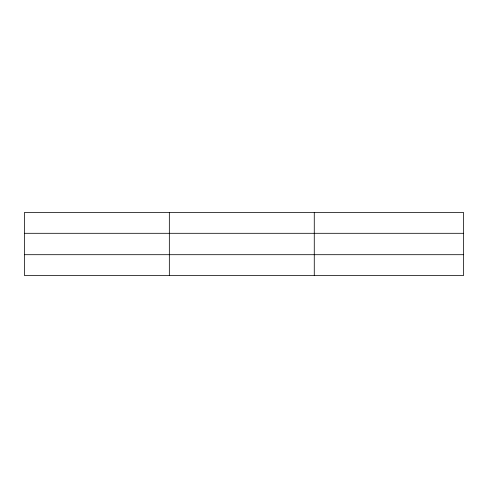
<?xml version="1.0" encoding="UTF-8"?>
<svg xmlns="http://www.w3.org/2000/svg" width="488" height="488" viewBox="0 0 488 488"><rect width="100%" height="100%" fill="white"/><g stroke="black" fill="none" stroke-linecap="round" stroke-linejoin="round"><path stroke-width="0.73" d="M169.336 212.524L169.336 275.476M314.272 212.524L314.272 275.476M463.6 233.301L463.6 212.524L24.4 212.524L24.4 275.476L463.6 275.476L463.6 233.301L24.4 233.301M24.4 254.699L463.6 254.699"/></g></svg>
